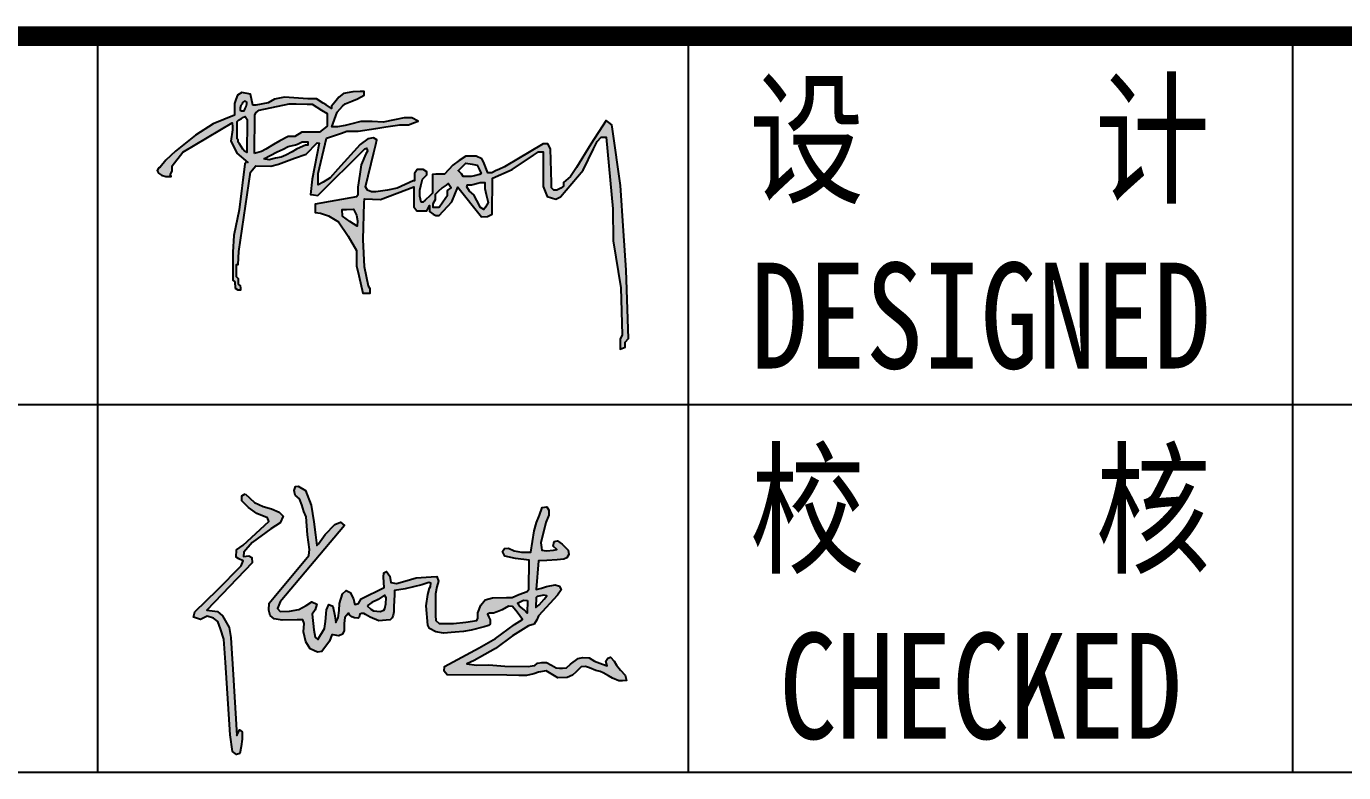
# Model space of a CAD drawing. Extents: x 1155 to 1768, y 184 to 461.
# Drawn here: x 1523.41 to 1552.05, y 184.27 to 200.48 of the extents above; entities that cross this region are included whole.
import ezdxf

# ---------------------------------------------------------------- set-up
doc = ezdxf.new("R2010")
doc.units = 0
doc.header["$LTSCALE"] = 0.125
doc.layers.add('pp-com', color=7, linetype='Continuous')
doc.layers.add('PUB_TITLE', color=4, linetype='Continuous')
doc.styles.add('统一文字', font='', dxfattribs={"width": 0.8})
doc.styles.get('统一文字').set_extended_font_data('SimSun')

# ---------------------------------------------------------------- blocks, each defined once
blk = doc.blocks.new('cg')
h = blk.add_hatch(color=256)
h.dxf.hatch_style = 1
h.paths.add_polyline_path([(271371.6, 17706), (271376.3, 17714.4), (271376.1, 17726), (271399.4, 17755.1), (271506.8, 17819), (271507.5, 17810.5), (271507.5, 17804.1), (271503.7, 17779.6), (271511.8, 17764.4), (271516.6, 17753.2), (271540.6, 17733.3), (271538.8, 17734.8), (271534.3, 17730.3), (271521.8, 17630.3), (271510.5, 17574), (271508.1, 17538), (271508.1, 17477.1), (271512.2, 17473.4), (271513.4, 17460), (271518.8, 17456.5), (271525.7, 17456.5), (271525.7, 17461), (271524.9, 17465.2), (271520.2, 17468.6), (271520.2, 17475.1), (271520.2, 17480.5), (271515.9, 17484.5), (271515.9, 17511.6), (271520.1, 17511.6), (271521.1, 17539.4), (271546.5, 17711.6), (271558.1, 17725.6), (271591, 17724.9), (271607.5, 17729.7), (271642, 17742.1), (271667.5, 17751.3), (271691.8, 17775.9), (271695.8, 17774.9), (271680.5, 17696.5), (271676.9, 17663.4), (271683.9, 17662.6), (271693.3, 17661.6), (271795.6, 17762.5), (271795.6, 17762.5), (271799.5, 17763.9), (271800.9, 17757.4), (271797.4, 17751.8), (271787.1, 17728), (271784.2, 17707.5), (271780.3, 17679.2), (271780.3, 17662), (271777.2, 17658.7), (271687.4, 17642.1), (271687.4, 17624.4), (271699, 17622.6), (271716.6, 17617.1), (271738.3, 17604.4), (271758.9, 17572.7), (271777.3, 17541.4), (271777.3, 17508.7), (271782.4, 17487.1), (271790.8, 17448.9), (271807, 17448.9), (271807, 17458.4), (271803.2, 17464.3), (271794.5, 17506.4), (271791.4, 17565.5), (271794.1, 17645), (271794.3, 17653.9), (271829.5, 17652.6), (271902, 17679.8), (271902, 17636.5), (271908.6, 17628.3), (271920, 17628.3), (271930.1, 17628.3), (271935.9, 17639.8), (271935.9, 17639.8), (271936.2, 17626.4), (271943.9, 17620.4), (271949.9, 17617.8), (271956.7, 17617.8), (271984.7, 17647.6), (271997.6, 17679.2), (271997.6, 17679.2), (272049, 17615.2), (272062, 17615.4), (272072.1, 17620.9), (272073, 17699), (272115.7, 17717.7), (272162.1, 17748.7), (272172.8, 17755.9), (272183, 17755.9), (272183, 17743.5), (272183, 17739.1), (272183, 17733.6), (272183, 17680.5), (272191.7, 17658.8), (272210.6, 17653.2), (272220.6, 17658.6), (272270.4, 17716.1), (272292.7, 17762.3), (272300.6, 17778.6), (272309.2, 17787.7), (272320.3, 17787.7), (272334.4, 17632), (272335.7, 17562.8), (272352.3, 17461), (272355.1, 17358.4), (272350.6, 17349.4), (272350.6, 17338.2), (272350.6, 17327.2), (272361.6, 17331.7), (272361.6, 17342.4), (272361.6, 17342.4), (272368.7, 17350.3), (272363.6, 17499.3), (272357.8, 17584.4), (272351.2, 17682.7), (272334.1, 17805.7), (272332.8, 17815), (272325.6, 17820.2), (272320.1, 17824.2), (272286.8, 17772.7), (272255.5, 17721.8), (272242.9, 17702.3), (272227.6, 17689.5), (272227.6, 17681.8), (272221.7, 17677.1), (272212.6, 17672.5), (272206.5, 17672.9), (272200.9, 17678.1), (272200.9, 17685.5), (272200.9, 17688.8), (272198.9, 17762.3), (272193.3, 17773.2), (272182.9, 17773.2), (272099.2, 17723.9), (272086.8, 17718.1), (272081, 17715.3), (272071.2, 17710.6), (272062.9, 17710.6), (272053.6, 17734.2), (272049.4, 17741.1), (272037.2, 17746.6), (272019.7, 17746.6), (272014.8, 17746.6), (272000.5, 17737.4), (271986.7, 17727.4), (271968.4, 17707.6), (271950, 17707.6), (271942.4, 17706.7), (271942.4, 17666.2), (271937.5, 17661.5), (271926.6, 17651), (271921.3, 17646.6), (271917.7, 17646.6), (271914.7, 17659.6), (271914.7, 17672.6), (271917.2, 17682.5), (271918.5, 17687.8), (271920.6, 17696.4), (271925.6, 17701.5), (271929.8, 17706.2), (271929.8, 17713), (271922.1, 17717.5), (271914.9, 17717.5), (271908.9, 17717.5), (271903.6, 17709.1), (271903.6, 17700.6), (271903.6, 17692.9), (271900.2, 17692.9), (271865.4, 17677.4), (271844.5, 17673.1), (271819.1, 17668.9), (271809.8, 17668.9), (271801.4, 17672.7), (271796.7, 17680.1), (271814.7, 17754.9), (271818.9, 17771.9), (271821.4, 17782.5), (271814.4, 17786.3), (271801.6, 17784.1), (271784.8, 17772.3), (271736.9, 17718.3), (271720, 17699.3), (271704.6, 17690.3), (271694, 17684.1), (271694, 17708.9), (271712.2, 17785.7), (271744.2, 17796.7), (271756.2, 17800.8), (271780.8, 17800.8), (271819.3, 17806.8), (271841, 17810.1), (271871.3, 17814.8), (271890.6, 17814.8), (271903.1, 17819.6), (271911.2, 17822.6), (271897.7, 17830.2), (271880.9, 17830.2), (271859.8, 17825.7), (271835.2, 17820.3), (271811.3, 17822), (271786.3, 17822), (271764.1, 17816.5), (271752.2, 17813.6), (271735.7, 17810.4), (271723.2, 17810.4), (271735.4, 17842.6), (271747, 17855), (271752.3, 17860.7), (271767.1, 17866.3), (271779.5, 17871), (271793.6, 17879.4), (271793.6, 17887.4), (271785.1, 17887.1), (271768.9, 17886.5), (271748.8, 17882.8), (271738.4, 17874.9), (271729.9, 17863.9), (271723, 17855), (271723, 17850.2), (271711, 17858.1), (271704.9, 17862.1), (271690.4, 17871.6), (271671, 17871.6), (271620.6, 17875.1), (271598.6, 17870.5), (271585.4, 17862.8), (271558.1, 17857.6), (271552, 17857.6), (271546.5, 17881.2), (271546.5, 17881.2), (271528.1, 17885.2), (271518, 17879.3), (271514.9, 17870.2), (271511.8, 17860.8), (271511.8, 17842), (271511.8, 17835.9), (271465.4, 17816.8), (271427.3, 17792.5), (271383.6, 17757.8), (271362.7, 17738.1), (271350.5, 17722.9), (271346.5, 17720.7), (271343.7, 17715.7), (271346.5, 17710), (271352.8, 17705.7), (271362.7, 17702.4), (271373.8, 17702.4), (271371.6, 17706)])
h.paths.add_polyline_path([(271755.2, 17631.1), (271770.4, 17631.9), (271777, 17618.3), (271779.3, 17606.3), (271778.9, 17594.3), (271763, 17605.1), (271746.9, 17616.1), (271746.1, 17630.6)], flags=16)
h.paths.add_polyline_path([(271575.4, 17741.2), (271604.8, 17755.8), (271617.6, 17762.2), (271628.7, 17767.4), (271644.5, 17771.1), (271648.8, 17773.1), (271659, 17777.6), (271667.8, 17777.6), (271671.5, 17777.6), (271671.5, 17770.9), (271666.3, 17770.9), (271654.9, 17765.7), (271646.5, 17761.9), (271637.4, 17755.8), (271623.5, 17749.1), (271613.6, 17744.3), (271600.9, 17742.2), (271587, 17739), (271575.4, 17741.2)], flags=16)
h.paths.add_polyline_path([(271555.5, 17752.8), (271556.4, 17836.3), (271558.6, 17841.9), (271565.3, 17846.5), (271630.4, 17860.5), (271646.1, 17860.5), (271670, 17859.8), (271680.6, 17859.5), (271691.1, 17853), (271701.3, 17846.7), (271713.2, 17839.3), (271713.2, 17822.3), (271713.2, 17811.7), (271696.6, 17799.1), (271658.4, 17799.1), (271642.7, 17789.2), (271628.3, 17789.2), (271610.3, 17780.3), (271596.6, 17772.1), (271580, 17762.2), (271570.5, 17756.5), (271555.5, 17752.8)], flags=16)
h.paths.add_polyline_path([(271517.9, 17821.7), (271520.2, 17824.7), (271526.7, 17828.3), (271531.7, 17831.1), (271535.3, 17833.1), (271539.1, 17826.1), (271539.1, 17822.7), (271538.5, 17754.5), (271533.9, 17757.6), (271530.3, 17762.2), (271522.5, 17773.5), (271519.9, 17777.3), (271519.9, 17781.8), (271517.9, 17784.7), (271517.9, 17821.7)], flags=16)
h.paths.add_polyline_path([(271533.6, 17866.5), (271529.4, 17863.2), (271528.3, 17860), (271525.3, 17856.8), (271524.2, 17851.6), (271524.5, 17847), (271527.2, 17845.2), (271529.6, 17845.2), (271532.8, 17845.2), (271535.2, 17850.1), (271537.4, 17854.6), (271538.6, 17860.1), (271538.6, 17863.9), (271536.8, 17865.5), (271533.6, 17866.5)], flags=16)
h.paths.add_polyline_path([(271980.8, 17681), (271976.2, 17687.2), (271972, 17684), (271963.7, 17677.8), (271954.7, 17669.6), (271948.1, 17663.7), (271948.1, 17651.8), (271943.5, 17642.8), (271943.5, 17636), (271950.3, 17636), (271956.9, 17636), (271965, 17647.7), (271975.2, 17662.3), (271975.2, 17672.4), (271982.9, 17678.2)], flags=16)
h.paths.add_polyline_path([(271999.1, 17715.7), (272008.3, 17724.9), (272014.9, 17731.5), (272028.5, 17729.1), (272039.3, 17727.2), (272043.6, 17718.3), (272048.2, 17709), (272044.3, 17707.1), (272033.8, 17704.3), (272026.7, 17702.8), (272016.4, 17702.8), (272009.2, 17702.8), (272005.6, 17708.2), (271998.6, 17715.3)], flags=16)
h.paths.add_polyline_path([(272017.3, 17680.1), (272018.6, 17684.1), (272027.2, 17684.1), (272040.8, 17688), (272046.3, 17689.6), (272056.6, 17689.6), (272056.6, 17676.8), (272059, 17663.2), (272063.2, 17645.9), (272057.7, 17635.8), (272054.4, 17630.5), (272047.1, 17635.1), (272038.8, 17650.5), (272032.2, 17662.8), (272022.6, 17670.9), (272017.3, 17680.1)], flags=16)
for points in [[(271371.6, 17706), (271376.3, 17714.4), (271376.1, 17726), (271399.4, 17755.1), (271506.8, 17819), (271507.5, 17810.5), (271507.5, 17804.1), (271503.7, 17779.6), (271511.8, 17764.4), (271516.6, 17753.2), (271540.6, 17733.3), (271538.8, 17734.8), (271534.3, 17730.3), (271521.8, 17630.3), (271510.5, 17574), (271508.1, 17538), (271508.1, 17477.1), (271512.2, 17473.4), (271513.4, 17460), (271518.8, 17456.5), (271525.7, 17456.5), (271525.7, 17461), (271524.9, 17465.2), (271520.2, 17468.6), (271520.2, 17475.1), (271520.2, 17480.5), (271515.9, 17484.5), (271515.9, 17511.6), (271520.1, 17511.6), (271521.1, 17539.4), (271546.5, 17711.6), (271558.1, 17725.6), (271591, 17724.9), (271607.5, 17729.7), (271642, 17742.1), (271667.5, 17751.3), (271691.8, 17775.9), (271695.8, 17774.9), (271680.5, 17696.5), (271676.9, 17663.4), (271683.9, 17662.6), (271693.3, 17661.6), (271795.6, 17762.5), (271795.6, 17762.5), (271799.5, 17763.9), (271800.9, 17757.4), (271797.4, 17751.8), (271787.1, 17728), (271784.2, 17707.5), (271780.3, 17679.2), (271780.3, 17662), (271777.2, 17658.7), (271687.4, 17642.1), (271687.4, 17624.4), (271699, 17622.6), (271716.6, 17617.1), (271738.3, 17604.4), (271758.9, 17572.7), (271777.3, 17541.4), (271777.3, 17508.7), (271782.4, 17487.1), (271790.8, 17448.9), (271807, 17448.9), (271807, 17458.4), (271803.2, 17464.3), (271794.5, 17506.4), (271791.4, 17565.5), (271794.1, 17645), (271794.3, 17653.9), (271829.5, 17652.6), (271902, 17679.8), (271902, 17636.5), (271908.6, 17628.3), (271920, 17628.3), (271930.1, 17628.3), (271935.9, 17639.8), (271935.9, 17639.8), (271936.2, 17626.4), (271943.9, 17620.4), (271949.9, 17617.8), (271956.7, 17617.8), (271984.7, 17647.6), (271997.6, 17679.2), (271997.6, 17679.2), (272049, 17615.2), (272062, 17615.4), (272072.1, 17620.9), (272073, 17699), (272115.7, 17717.7), (272162.1, 17748.7), (272172.8, 17755.9), (272183, 17755.9), (272183, 17743.5), (272183, 17739.1), (272183, 17733.6), (272183, 17680.5), (272191.7, 17658.8), (272210.6, 17653.2), (272220.6, 17658.6), (272270.4, 17716.1), (272292.7, 17762.3), (272300.6, 17778.6), (272309.2, 17787.7), (272320.3, 17787.7), (272334.4, 17632), (272335.7, 17562.8), (272352.3, 17461), (272355.1, 17358.4), (272350.6, 17349.4), (272350.6, 17338.2), (272350.6, 17327.2), (272361.6, 17331.7), (272361.6, 17342.4), (272361.6, 17342.4), (272368.7, 17350.3), (272363.6, 17499.3), (272357.8, 17584.4), (272351.2, 17682.7), (272334.1, 17805.7), (272332.8, 17815), (272325.6, 17820.2), (272320.1, 17824.2), (272286.8, 17772.7), (272255.5, 17721.8), (272242.9, 17702.3), (272227.6, 17689.5), (272227.6, 17681.8), (272221.7, 17677.1), (272212.6, 17672.5), (272206.5, 17672.9), (272200.9, 17678.1), (272200.9, 17685.5), (272200.9, 17688.8), (272198.9, 17762.3), (272193.3, 17773.2), (272182.9, 17773.2), (272099.2, 17723.9), (272086.8, 17718.1), (272081, 17715.3), (272071.2, 17710.6), (272062.9, 17710.6), (272053.6, 17734.2), (272049.4, 17741.1), (272037.2, 17746.6), (272019.7, 17746.6), (272014.8, 17746.6), (272000.5, 17737.4), (271986.7, 17727.4), (271968.4, 17707.6), (271950, 17707.6), (271942.4, 17706.7), (271942.4, 17666.2), (271937.5, 17661.5), (271926.6, 17651), (271921.3, 17646.6), (271917.7, 17646.6), (271914.7, 17659.6), (271914.7, 17672.6), (271917.2, 17682.5), (271918.5, 17687.8), (271920.6, 17696.4), (271925.6, 17701.5), (271929.8, 17706.2), (271929.8, 17713), (271922.1, 17717.5), (271914.9, 17717.5), (271908.9, 17717.5), (271903.6, 17709.1), (271903.6, 17700.6), (271903.6, 17692.9), (271900.2, 17692.9), (271865.4, 17677.4), (271844.5, 17673.1), (271819.1, 17668.9), (271809.8, 17668.9), (271801.4, 17672.7), (271796.7, 17680.1), (271814.7, 17754.9), (271818.9, 17771.9), (271821.4, 17782.5), (271814.4, 17786.3), (271801.6, 17784.1), (271784.8, 17772.3), (271736.9, 17718.3), (271720, 17699.3), (271704.6, 17690.3), (271694, 17684.1), (271694, 17708.9), (271712.2, 17785.7), (271744.2, 17796.7), (271756.2, 17800.8), (271780.8, 17800.8), (271819.3, 17806.8), (271841, 17810.1), (271871.3, 17814.8), (271890.6, 17814.8), (271903.1, 17819.6), (271911.2, 17822.6), (271897.7, 17830.2), (271880.9, 17830.2), (271859.8, 17825.7), (271835.2, 17820.3), (271811.3, 17822), (271786.3, 17822), (271764.1, 17816.5), (271752.2, 17813.6), (271735.7, 17810.4), (271723.2, 17810.4), (271735.4, 17842.6), (271747, 17855), (271752.3, 17860.7), (271767.1, 17866.3), (271779.5, 17871), (271793.6, 17879.4), (271793.6, 17887.4), (271785.1, 17887.1), (271768.9, 17886.5), (271748.8, 17882.8), (271738.4, 17874.9), (271729.9, 17863.9), (271723, 17855), (271723, 17850.2), (271711, 17858.1), (271704.9, 17862.1), (271690.4, 17871.6), (271671, 17871.6), (271620.6, 17875.1), (271598.6, 17870.5), (271585.4, 17862.8), (271558.1, 17857.6), (271552, 17857.6), (271546.5, 17881.2), (271546.5, 17881.2), (271528.1, 17885.2), (271518, 17879.3), (271514.9, 17870.2), (271511.8, 17860.8), (271511.8, 17842), (271511.8, 17835.9), (271465.4, 17816.8), (271427.3, 17792.5), (271383.6, 17757.8), (271362.7, 17738.1), (271350.5, 17722.9), (271346.5, 17720.7), (271343.7, 17715.7), (271346.5, 17710), (271352.8, 17705.7), (271362.7, 17702.4), (271373.8, 17702.4), (271371.6, 17706)], [(271533.6, 17866.5), (271529.4, 17863.2), (271528.3, 17860), (271525.3, 17856.8), (271524.2, 17851.6), (271524.5, 17847), (271527.2, 17845.2), (271529.6, 17845.2), (271532.8, 17845.2), (271535.2, 17850.1), (271537.4, 17854.6), (271538.6, 17860.1), (271538.6, 17863.9), (271536.8, 17865.5), (271533.6, 17866.5)], [(271555.5, 17752.8), (271556.4, 17836.3), (271558.6, 17841.9), (271565.3, 17846.5), (271630.4, 17860.5), (271646.1, 17860.5), (271670, 17859.8), (271680.6, 17859.5), (271691.1, 17853), (271701.3, 17846.7), (271713.2, 17839.3), (271713.2, 17822.3), (271713.2, 17811.7), (271696.6, 17799.1), (271658.4, 17799.1), (271642.7, 17789.2), (271628.3, 17789.2), (271610.3, 17780.3), (271596.6, 17772.1), (271580, 17762.2), (271570.5, 17756.5), (271555.5, 17752.8)], [(271517.9, 17821.7), (271520.2, 17824.7), (271526.7, 17828.3), (271531.7, 17831.1), (271535.3, 17833.1), (271539.1, 17826.1), (271539.1, 17822.7), (271538.5, 17754.5), (271533.9, 17757.6), (271530.3, 17762.2), (271522.5, 17773.5), (271519.9, 17777.3), (271519.9, 17781.8), (271517.9, 17784.7), (271517.9, 17821.7)], [(271575.4, 17741.2), (271604.8, 17755.8), (271617.6, 17762.2), (271628.7, 17767.4), (271644.5, 17771.1), (271648.8, 17773.1), (271659, 17777.6), (271667.8, 17777.6), (271671.5, 17777.6), (271671.5, 17770.9), (271666.3, 17770.9), (271654.9, 17765.7), (271646.5, 17761.9), (271637.4, 17755.8), (271623.5, 17749.1), (271613.6, 17744.3), (271600.9, 17742.2), (271587, 17739), (271575.4, 17741.2)], [(271999.1, 17715.7), (272008.3, 17724.9), (272014.9, 17731.5), (272028.5, 17729.1), (272039.3, 17727.2), (272043.6, 17718.3), (272048.2, 17709), (272044.3, 17707.1), (272033.8, 17704.3), (272026.7, 17702.8), (272016.4, 17702.8), (272009.2, 17702.8), (272005.6, 17708.2), (271998.6, 17715.3)], [(271980.8, 17681), (271976.2, 17687.2), (271972, 17684), (271963.7, 17677.8), (271954.7, 17669.6), (271948.1, 17663.7), (271948.1, 17651.8), (271943.5, 17642.8), (271943.5, 17636), (271950.3, 17636), (271956.9, 17636), (271965, 17647.7), (271975.2, 17662.3), (271975.2, 17672.4), (271982.9, 17678.2)], [(272017.3, 17680.1), (272018.6, 17684.1), (272027.2, 17684.1), (272040.8, 17688), (272046.3, 17689.6), (272056.6, 17689.6), (272056.6, 17676.8), (272059, 17663.2), (272063.2, 17645.9), (272057.7, 17635.8), (272054.4, 17630.5), (272047.1, 17635.1), (272038.8, 17650.5), (272032.2, 17662.8), (272022.6, 17670.9), (272017.3, 17680.1)], [(271755.2, 17631.1), (271770.4, 17631.9), (271777, 17618.3), (271779.3, 17606.3), (271778.9, 17594.3), (271763, 17605.1), (271746.9, 17616.1), (271746.1, 17630.6)]]:
    blk.add_lwpolyline(points, close=True)
blk = doc.blocks.new('张明杰')
at = {"layer": 'pp-com'}
blk.add_hatch(color=256, dxfattribs=at).paths.add_polyline_path([(571.309, 263.285), (571.465, 263.236), (571.571, 263.151), (571.635, 262.974), (571.713, 262.726), (571.755, 262.16), (571.868, 260.416), (571.92, 260.015), (572.02, 259.94), (572.103, 259.968), (572.13, 260.139), (572.158, 260.311), (572.16, 260.488), (572.095, 260.539), (572.03, 260.402), (571.93, 262.003), (571.901, 262.505), (571.88, 262.763), (571.844, 263.007), (571.685, 263.29), (571.564, 263.397), (571.304, 263.429), (572.395, 264.572), (572.389, 264.701), (572.319, 264.738), (572.188, 264.726), (572.2, 264.823), (572.4, 265.057), (572.846, 265.389), (573.075, 265.538), (573.144, 265.692), (573.053, 265.795), (572.864, 265.869), (572.664, 265.926), (572.452, 266.029), (572.229, 266.235), (572.152, 266.189), (572.145, 266.069), (572.308, 265.906), (572.513, 265.757), (572.768, 265.658), (572.803, 265.566), (572.18, 264.999), (572.017, 264.885), (572.01, 264.709), (572.074, 264.666), (572.18, 264.617), (572.131, 264.496), (571.557, 263.917), (571.012, 263.384), (570.984, 263.257), (571.147, 263.2)])
h = blk.add_hatch(color=256, dxfattribs=at)
h.paths.add_polyline_path([(573.918, 262.771), (573.887, 262.952), (573.85, 263.332), (573.918, 263.438), (573.962, 263.575), (573.837, 263.625), (573.707, 263.538), (573.526, 263.444), (573.302, 263.401), (573.072, 263.394), (573.009, 263.469), (573.078, 263.631), (574.628, 265.473), (574.535, 265.548), (574.398, 265.492), (574.161, 265.255), (574, 265.025), (573.962, 264.988), (573.925, 265.243), (573.888, 265.56), (573.825, 265.958), (573.688, 266.319), (573.508, 266.424), (573.443, 266.411), (573.412, 266.318), (573.435, 266.204), (573.54, 266.116), (573.596, 265.972), (573.649, 265.806), (573.701, 265.676), (573.734, 265.246), (573.786, 264.889), (573.77, 264.747), (572.927, 263.743), (572.813, 263.597), (572.801, 263.426), (572.83, 263.296), (572.927, 263.215), (573.121, 263.183), (573.487, 263.194), (573.62, 263.194), (573.657, 263.101), (573.641, 262.907), (573.693, 262.664), (573.803, 262.493), (573.977, 262.416), (574.083, 262.432), (574.269, 262.679), (574.326, 262.829), (574.358, 262.833), (574.496, 262.805), (574.581, 262.846), (574.622, 262.935), (574.622, 263.101), (574.638, 263.246), (574.68, 263.295), (574.725, 263.356), (574.748, 263.311), (574.805, 263.264), (574.868, 263.239), (574.949, 263.232), (574.985, 263.261), (575.004, 263.327), (575.044, 263.35), (575.099, 263.343), (575.137, 263.318), (575.252, 263.255), (575.456, 263.169), (575.635, 263.183), (575.73, 263.196), (575.782, 263.239), (575.809, 263.305), (575.82, 263.388), (575.82, 263.506), (575.838, 263.806), (575.84, 263.901), (576.098, 263.942), (576.501, 264.035), (576.671, 264.093), (576.719, 264.079), (576.709, 264.001), (576.683, 263.961), (576.642, 263.803), (576.606, 263.533), (576.642, 263.068), (576.683, 262.98), (576.835, 262.904), (577.023, 262.875), (577.305, 262.892), (577.505, 262.91), (577.687, 262.945), (578.002, 263.021), (578.112, 263.054), (578.152, 263.091), (578.149, 263.19), (578.116, 263.256), (578.083, 263.333), (578.13, 263.351), (578.23, 263.358), (578.318, 263.384), (578.439, 263.432), (578.589, 263.523), (578.692, 263.516), (578.802, 263.38), (578.927, 263.201), (578.736, 263.08), (578.277, 262.739), (577.885, 262.518), (577.047, 262.067), (577.04, 261.953), (577.113, 261.869), (578.552, 261.854), (578.839, 261.85), (579.029, 261.85), (579.208, 261.89), (579.317, 261.928), (579.504, 261.961), (579.625, 261.886), (579.784, 261.794), (580.014, 261.803), (580.139, 261.861), (580.231, 261.94), (580.348, 262.057), (580.456, 262.065), (580.552, 262.036), (580.702, 261.974), (580.807, 261.949), (580.882, 261.911), (581.007, 261.84), (581.103, 261.782), (581.257, 261.719), (581.349, 261.719), (581.441, 261.728), (581.412, 261.857), (581.295, 261.978), (581.203, 262.095), (581.149, 262.195), (581.057, 262.291), (580.994, 262.266), (580.948, 262.195), (580.978, 262.086), (580.865, 262.124), (580.673, 262.195), (580.539, 262.274), (580.377, 262.286), (580.277, 262.261), (580.092, 262.124), (579.992, 262.032), (579.9, 262.028), (579.821, 262.028), (579.742, 262.036), (579.633, 262.099), (579.512, 262.161), (579.395, 262.165), (579.291, 262.145), (579.228, 262.094), (579.162, 262.082), (579.07, 262.069), (578.502, 262.078), (578.118, 262.103), (577.822, 262.099), (577.588, 262.128), (577.763, 262.211), (578.281, 262.499), (578.686, 262.804), (579.078, 263.05), (579.209, 263.085), (579.281, 263.191), (579.32, 263.286), (579.773, 263.79), (579.866, 263.917), (579.828, 264.005), (579.722, 264.035), (579.51, 263.997), (579.388, 263.959), (579.26, 263.925), (579.321, 264.614), (579.522, 264.626), (579.765, 264.638), (579.933, 264.657), (580.006, 264.69), (580.049, 264.773), (580.034, 264.872), (579.893, 265.023), (579.777, 265.104), (579.699, 265.087), (579.669, 264.975), (579.764, 264.889), (579.678, 264.877), (579.514, 264.859), (579.398, 264.877), (579.386, 264.941), (579.377, 265.053), (579.493, 265.542), (579.566, 265.723), (579.566, 265.843), (579.519, 265.92), (579.403, 265.903), (579.343, 265.718), (579.27, 265.547), (579.209, 265.345), (579.136, 264.824), (578.908, 264.824), (578.732, 264.863), (578.59, 264.923), (578.492, 264.919), (578.444, 264.846), (578.504, 264.73), (578.758, 264.67), (579.089, 264.636), (579.085, 263.935), (579.042, 263.879), (578.844, 263.802), (578.68, 263.733), (578.543, 263.729), (578.207, 263.724), (578.031, 263.677), (577.923, 263.544), (577.855, 263.363), (577.855, 263.23), (577.828, 263.175), (577.565, 263.14), (577.267, 263.105), (577.04, 263.105), (576.917, 263.105), (576.838, 263.175), (576.829, 263.297), (576.829, 263.638), (576.829, 263.822), (576.864, 263.989), (576.9, 264.129), (576.864, 264.242), (576.724, 264.234), (576.365, 264.207), (576.085, 264.129), (575.883, 264.067), (575.751, 264.093), (575.721, 264.25), (575.646, 264.359), (575.581, 264.324), (575.569, 264.222), (575.587, 263.973), (575.033, 263.698), (574.971, 263.586), (574.883, 263.567), (574.871, 263.586), (574.846, 263.704), (574.765, 263.853), (574.666, 263.903), (574.578, 263.822), (574.51, 263.586), (574.497, 263.418), (574.473, 263.238), (574.417, 263.132), (574.392, 263.287), (574.348, 263.524), (574.248, 263.567), (574.192, 263.431), (574.174, 263.157), (574.149, 262.983), (573.987, 262.715)])
h.paths.add_polyline_path([(575.174, 263.534), (575.289, 263.611), (575.443, 263.686), (575.598, 263.789), (575.636, 263.724), (575.628, 263.581), (575.606, 263.464), (575.578, 263.424), (575.493, 263.394), (575.329, 263.412), (575.266, 263.452)], flags=16)
h.paths.add_polyline_path([(578.809, 263.598), (578.958, 263.669), (579.048, 263.659), (579.046, 263.354), (578.972, 263.436), (578.856, 263.524)], flags=16)
h.paths.add_polyline_path([(579.25, 263.491), (579.264, 263.741), (579.289, 263.757), (579.446, 263.79), (579.517, 263.775), (579.454, 263.69), (579.336, 263.555)], flags=16)
for points in [[(572.229, 266.235), (572.452, 266.029), (572.664, 265.926), (572.864, 265.869), (573.053, 265.795), (573.144, 265.692), (573.075, 265.538), (572.846, 265.389), (572.4, 265.057), (572.2, 264.823), (572.188, 264.726), (572.319, 264.738), (572.389, 264.701), (572.395, 264.572), (571.304, 263.429), (571.564, 263.397), (571.685, 263.29), (571.844, 263.007), (571.88, 262.763), (571.901, 262.505), (571.93, 262.003), (572.03, 260.402), (572.095, 260.539), (572.16, 260.488), (572.158, 260.311), (572.13, 260.139), (572.103, 259.968), (572.02, 259.94), (571.92, 260.015), (571.868, 260.416), (571.755, 262.16), (571.713, 262.726), (571.635, 262.974), (571.571, 263.151), (571.465, 263.236), (571.309, 263.285), (571.147, 263.2), (570.984, 263.257), (571.012, 263.384), (571.557, 263.917), (572.131, 264.496), (572.18, 264.617), (572.074, 264.666), (572.01, 264.709), (572.017, 264.885), (572.18, 264.999), (572.803, 265.566), (572.768, 265.658), (572.513, 265.757), (572.308, 265.906), (572.145, 266.069), (572.152, 266.189)], [(573.508, 266.424), (573.688, 266.319), (573.825, 265.958), (573.888, 265.56), (573.925, 265.243), (573.962, 264.988), (574, 265.025), (574.161, 265.255), (574.398, 265.492), (574.535, 265.548), (574.628, 265.473), (573.078, 263.631), (573.009, 263.469), (573.072, 263.394), (573.302, 263.401), (573.526, 263.444), (573.707, 263.538), (573.837, 263.625), (573.962, 263.575), (573.918, 263.438), (573.85, 263.332), (573.887, 262.952), (573.918, 262.771), (573.987, 262.715), (574.149, 262.983), (574.174, 263.157), (574.192, 263.431), (574.248, 263.567), (574.348, 263.524), (574.392, 263.287), (574.417, 263.132), (574.473, 263.238), (574.497, 263.418), (574.51, 263.586), (574.578, 263.822), (574.666, 263.903), (574.765, 263.853), (574.846, 263.704), (574.871, 263.586), (574.883, 263.567), (574.971, 263.586), (575.033, 263.698), (575.587, 263.973), (575.569, 264.222), (575.581, 264.324), (575.646, 264.359), (575.721, 264.25), (575.751, 264.093), (575.883, 264.067), (576.085, 264.129), (576.365, 264.207), (576.724, 264.234), (576.864, 264.242), (576.9, 264.129), (576.864, 263.989), (576.829, 263.822), (576.829, 263.638), (576.829, 263.297), (576.838, 263.175), (576.917, 263.105), (577.04, 263.105), (577.267, 263.105), (577.565, 263.14), (577.828, 263.175), (577.855, 263.23), (577.855, 263.363), (577.923, 263.544), (578.031, 263.677), (578.207, 263.724), (578.543, 263.729), (578.68, 263.733), (578.844, 263.802), (579.042, 263.879), (579.085, 263.935), (579.089, 264.636), (578.758, 264.67), (578.504, 264.73), (578.444, 264.846), (578.492, 264.919), (578.59, 264.923), (578.732, 264.863), (578.908, 264.824), (579.136, 264.824), (579.209, 265.345), (579.27, 265.547), (579.343, 265.718), (579.403, 265.903), (579.519, 265.92), (579.566, 265.843), (579.566, 265.723), (579.493, 265.542), (579.377, 265.053), (579.386, 264.941), (579.398, 264.877), (579.514, 264.859), (579.678, 264.877), (579.764, 264.889), (579.669, 264.975), (579.699, 265.087), (579.777, 265.104), (579.893, 265.023), (580.034, 264.872), (580.049, 264.773), (580.006, 264.69), (579.933, 264.657), (579.765, 264.638), (579.522, 264.626), (579.321, 264.614), (579.26, 263.925), (579.388, 263.959), (579.51, 263.997), (579.722, 264.035), (579.828, 264.005), (579.866, 263.917), (579.773, 263.79), (579.32, 263.286), (579.281, 263.191), (579.209, 263.085), (579.078, 263.05), (578.686, 262.804), (578.281, 262.499), (577.763, 262.211), (577.588, 262.128), (577.822, 262.099), (578.118, 262.103), (578.502, 262.078), (579.07, 262.069), (579.162, 262.082), (579.228, 262.094), (579.291, 262.145), (579.395, 262.165), (579.512, 262.161), (579.633, 262.099), (579.742, 262.036), (579.821, 262.028), (579.9, 262.028), (579.992, 262.032), (580.092, 262.124), (580.277, 262.261), (580.377, 262.286), (580.539, 262.274), (580.673, 262.195), (580.865, 262.124), (580.978, 262.086), (580.948, 262.195), (580.994, 262.266), (581.057, 262.291), (581.149, 262.195), (581.203, 262.095), (581.295, 261.978), (581.412, 261.857), (581.441, 261.728), (581.349, 261.719), (581.257, 261.719), (581.103, 261.782), (581.007, 261.84), (580.882, 261.911), (580.807, 261.949), (580.702, 261.974), (580.552, 262.036), (580.456, 262.065), (580.348, 262.057), (580.231, 261.94), (580.139, 261.861), (580.014, 261.803), (579.784, 261.794), (579.625, 261.886), (579.504, 261.961), (579.317, 261.928), (579.208, 261.89), (579.029, 261.85), (578.839, 261.85), (578.552, 261.854), (577.113, 261.869), (577.04, 261.953), (577.047, 262.067), (577.885, 262.518), (578.277, 262.739), (578.736, 263.08), (578.927, 263.201), (578.802, 263.38), (578.692, 263.516), (578.589, 263.523), (578.439, 263.432), (578.318, 263.384), (578.23, 263.358), (578.13, 263.351), (578.083, 263.333), (578.116, 263.256), (578.149, 263.19), (578.152, 263.091), (578.112, 263.054), (578.002, 263.021), (577.687, 262.945), (577.505, 262.91), (577.305, 262.892), (577.023, 262.875), (576.835, 262.904), (576.683, 262.98), (576.642, 263.068), (576.606, 263.533), (576.642, 263.803), (576.683, 263.961), (576.709, 264.001), (576.719, 264.079), (576.671, 264.093), (576.501, 264.035), (576.098, 263.942), (575.84, 263.901), (575.838, 263.806), (575.82, 263.506), (575.82, 263.388), (575.809, 263.305), (575.782, 263.239), (575.73, 263.196), (575.635, 263.183), (575.456, 263.169), (575.252, 263.255), (575.137, 263.318), (575.099, 263.343), (575.044, 263.35), (575.004, 263.327), (574.985, 263.261), (574.949, 263.232), (574.868, 263.239), (574.805, 263.264), (574.748, 263.311), (574.725, 263.356), (574.68, 263.295), (574.638, 263.246), (574.622, 263.101), (574.622, 262.935), (574.581, 262.846), (574.496, 262.805), (574.358, 262.833), (574.326, 262.829), (574.269, 262.679), (574.083, 262.432), (573.977, 262.416), (573.803, 262.493), (573.693, 262.664), (573.641, 262.907), (573.657, 263.101), (573.62, 263.194), (573.487, 263.194), (573.121, 263.183), (572.927, 263.215), (572.83, 263.296), (572.801, 263.426), (572.813, 263.597), (572.927, 263.743), (573.77, 264.747), (573.786, 264.889), (573.734, 265.246), (573.701, 265.676), (573.649, 265.806), (573.596, 265.972), (573.54, 266.116), (573.435, 266.204), (573.412, 266.318), (573.443, 266.411)], [(575.174, 263.534), (575.266, 263.452), (575.329, 263.412), (575.493, 263.394), (575.578, 263.424), (575.606, 263.464), (575.628, 263.581), (575.636, 263.724), (575.598, 263.789), (575.443, 263.686), (575.289, 263.611)], [(579.048, 263.659), (579.046, 263.354), (578.972, 263.436), (578.856, 263.524), (578.809, 263.598), (578.958, 263.669)], [(579.264, 263.741), (579.25, 263.491), (579.336, 263.555), (579.454, 263.69), (579.517, 263.775), (579.446, 263.79), (579.289, 263.757)]]:
    blk.add_lwpolyline(points, close=True, dxfattribs=at)

msp = doc.modelspace()

# ---------------------------------------------------------------- linework, layer by layer
at = {"color": 7}
msp.add_line((1460.945, 192.267), (1576.634, 192.267), dxfattribs=at)
at = {"layer": 'pp-com'}
msp.add_lwpolyline([(1767.624, 184.267), (1382.624, 184.267)], dxfattribs=at)
at = {"layer": 'PUB_TITLE', "color": 7, "const_width": 0.429}
msp.add_lwpolyline([(1382.624, 200.267), (1767.624, 200.267)], dxfattribs=at)
at = {"layer": 'PUB_TITLE', "color": 7}
for points in [[(1524.954, 200.267), (1524.954, 184.267)], [(1537.799, 200.267), (1537.799, 184.267)], [(1550.945, 200.267), (1550.945, 184.267)]]:
    msp.add_lwpolyline(points, dxfattribs=at)

# ---------------------------------------------------------------- block references
at = {"xscale": 0.01000000000931323, "yscale": 0.01000000000931323, "zscale": 0.01}
msp.add_blockref('cg', (-1187.186, 20.194), dxfattribs=at)
at = {"layer": 'pp-com', "xscale": 0.8999999999999773, "yscale": 0.8999999999999986, "zscale": 0.9000000000000068}
msp.add_blockref('张明杰', (1013.158, -49.287), dxfattribs=at)

# ---------------------------------------------------------------- texts
at = {"color": 7, "style": '统一文字', "width": 0.8}
for s, p in [('设    计', (1539.123, 196.88)), ('DESIGNED', (1539.153, 193.047)), ('校    核', (1539.138, 188.836)), ('CHECKED', (1539.777, 185.002))]:
    msp.add_text(s, height=2.3, dxfattribs=at).set_placement(p)

doc.saveas('drawing.dxf')
